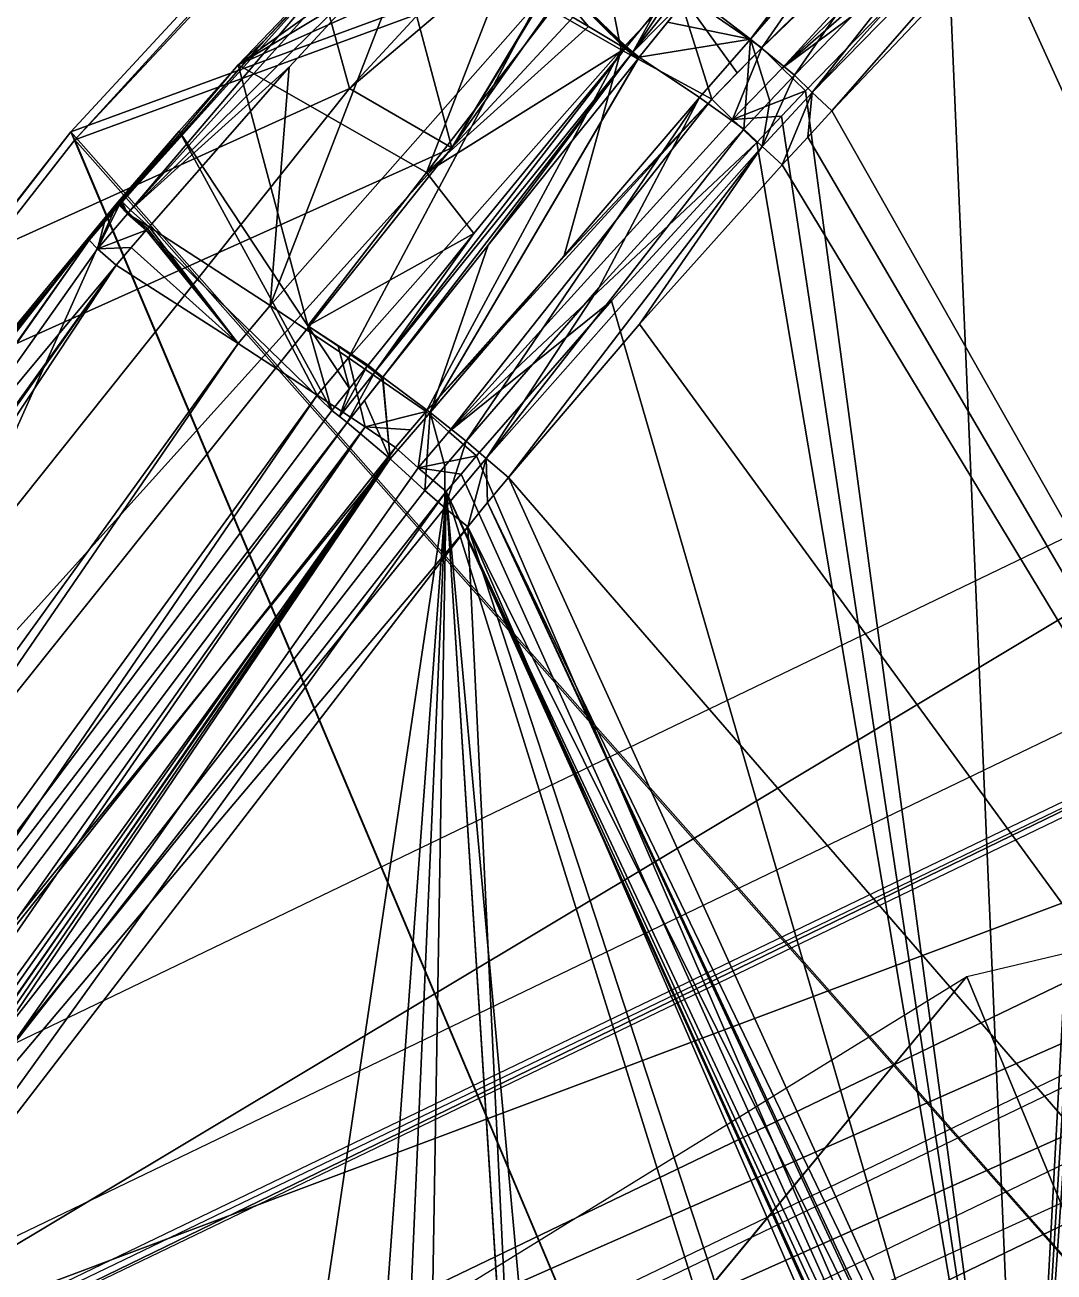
# Model space of a CAD drawing. Header units: millimetres. Extents: x -228 to 228, y -204 to 237.
# Drawn here: x -78.53 to -51.83, y 122.93 to 155.29 of the extents above; entities that cross this region are included whole.
import ezdxf

# ---------------------------------------------------------------- set-up
doc = ezdxf.new("R2010")
doc.units = ezdxf.units.MM
doc.header["$LTSCALE"] = 127.314815
for name, color, linetype in [('1225', 7, 'CONTINUOUS'), ('1226', 7, 'CONTINUOUS'), ('1227', 7, 'CONTINUOUS'), ('1228', 7, 'CONTINUOUS'), ('1229', 7, 'CONTINUOUS'), ('1393', 7, 'CONTINUOUS'), ('1394', 7, 'CONTINUOUS'), ('1395', 7, 'CONTINUOUS'), ('1396', 7, 'CONTINUOUS'), ('1432', 7, 'CONTINUOUS'), ('1433', 7, 'CONTINUOUS'), ('1434', 7, 'CONTINUOUS'), ('1435', 7, 'CONTINUOUS'), ('1436', 7, 'CONTINUOUS'), ('15', 7, 'CONTINUOUS'), ('17', 7, 'CONTINUOUS'), ('1781', 7, 'CONTINUOUS'), ('1783', 7, 'CONTINUOUS'), ('1784', 7, 'CONTINUOUS'), ('1785', 7, 'CONTINUOUS'), ('1786', 7, 'CONTINUOUS'), ('1788', 7, 'CONTINUOUS'), ('1791', 7, 'CONTINUOUS'), ('1792', 7, 'CONTINUOUS'), ('1794', 7, 'CONTINUOUS'), ('18', 7, 'CONTINUOUS'), ('2', 7, 'CONTINUOUS'), ('21', 7, 'CONTINUOUS'), ('2162', 7, 'CONTINUOUS'), ('25', 7, 'CONTINUOUS'), ('337', 7, 'CONTINUOUS'), ('342', 7, 'CONTINUOUS'), ('344', 7, 'CONTINUOUS'), ('350', 7, 'CONTINUOUS'), ('351', 7, 'CONTINUOUS'), ('352', 7, 'CONTINUOUS'), ('353', 7, 'CONTINUOUS'), ('354', 7, 'CONTINUOUS'), ('371', 7, 'CONTINUOUS'), ('372', 7, 'CONTINUOUS'), ('373', 7, 'CONTINUOUS'), ('374', 7, 'CONTINUOUS'), ('378', 7, 'CONTINUOUS'), ('381', 7, 'CONTINUOUS'), ('382', 7, 'CONTINUOUS'), ('45', 7, 'CONTINUOUS'), ('496', 7, 'CONTINUOUS'), ('497', 7, 'CONTINUOUS'), ('498', 7, 'CONTINUOUS'), ('499', 7, 'CONTINUOUS'), ('500', 7, 'CONTINUOUS'), ('501', 7, 'CONTINUOUS'), ('55', 7, 'CONTINUOUS'), ('6722', 7, 'CONTINUOUS'), ('6749', 7, 'CONTINUOUS'), ('6750', 7, 'CONTINUOUS'), ('6752', 7, 'CONTINUOUS')]:
    doc.layers.add(name, color=color, linetype=linetype)

msp = doc.modelspace()

# ---------------------------------------------------------------- linework, layer by layer
at = {"layer": '1225', "color": 5, "linetype": 'Continuous'}
for points in [[(-59.415, 154.698, 1024.339), (-55.633, 158.456, 1024.004), (-50.785, 162.996, 1023.548), (-59.415, 154.698, 1024.339)], [(-59.415, 154.698, 1024.339), (-50.785, 162.996, 1023.548), (-58.89, 154.171, 1023.919), (-59.415, 154.698, 1024.339)], [(-50.785, 162.996, 1023.548), (-50.351, 162.527, 1023.281), (-58.89, 154.171, 1023.919), (-50.785, 162.996, 1023.548)], [(-50.351, 162.527, 1023.281), (-49.872, 162.027, 1023.237), (-58.89, 154.171, 1023.919), (-50.351, 162.527, 1023.281)], [(-49.872, 162.027, 1023.237), (-54.582, 157.383, 1023.571), (-58.89, 154.171, 1023.919), (-49.872, 162.027, 1023.237)], [(-54.582, 157.383, 1023.571), (-58.278, 153.583, 1023.829), (-58.89, 154.171, 1023.919), (-54.582, 157.383, 1023.571)]]:
    msp.add_3dface(points, dxfattribs=at)
at = {"layer": '1226', "color": 5, "linetype": 'Continuous'}
for points in [[(-60.708, 153.367, 1024.45), (-60.052, 154.045, 1024.394), (-59.415, 154.698, 1024.339), (-60.708, 153.367, 1024.45)], [(-60.708, 153.367, 1024.45), (-59.415, 154.698, 1024.339), (-60.173, 152.837, 1024.012), (-60.708, 153.367, 1024.45)], [(-59.415, 154.698, 1024.339), (-58.89, 154.171, 1023.919), (-60.173, 152.837, 1024.012), (-59.415, 154.698, 1024.339)], [(-58.89, 154.171, 1023.919), (-58.278, 153.583, 1023.829), (-60.173, 152.837, 1024.012), (-58.89, 154.171, 1023.919)], [(-58.278, 153.583, 1023.829), (-58.902, 152.925, 1023.872), (-60.173, 152.837, 1024.012), (-58.278, 153.583, 1023.829)], [(-58.902, 152.925, 1023.872), (-59.545, 152.242, 1023.917), (-60.173, 152.837, 1024.012), (-58.902, 152.925, 1023.872)]]:
    msp.add_3dface(points, dxfattribs=at)
at = {"layer": '1227', "color": 5, "linetype": 'Continuous'}
for points in [[(-68.118, 145.261, 1025.075), (-64.548, 149.272, 1024.775), (-60.708, 153.367, 1024.45), (-68.118, 145.261, 1025.075)], [(-68.118, 145.261, 1025.075), (-60.708, 153.367, 1024.45), (-67.529, 144.73, 1024.545), (-68.118, 145.261, 1025.075)], [(-60.708, 153.367, 1024.45), (-60.173, 152.837, 1024.012), (-67.529, 144.73, 1024.545), (-60.708, 153.367, 1024.45)], [(-60.173, 152.837, 1024.012), (-59.545, 152.242, 1023.917), (-67.529, 144.73, 1024.545), (-60.173, 152.837, 1024.012)], [(-59.545, 152.242, 1023.917), (-63.312, 148.129, 1024.177), (-67.529, 144.73, 1024.545), (-59.545, 152.242, 1023.917)], [(-63.312, 148.129, 1024.177), (-66.812, 144.114, 1024.419), (-67.529, 144.73, 1024.545), (-63.312, 148.129, 1024.177)]]:
    msp.add_3dface(points, dxfattribs=at)
at = {"layer": '1228', "color": 5, "linetype": 'Continuous'}
for points in [[(-68.919, 144.328, 1025.142), (-68.529, 144.784, 1025.11), (-68.118, 145.261, 1025.075), (-68.919, 144.328, 1025.142)], [(-68.919, 144.328, 1025.142), (-68.118, 145.261, 1025.075), (-68.326, 143.798, 1024.603), (-68.919, 144.328, 1025.142)], [(-68.118, 145.261, 1025.075), (-67.529, 144.73, 1024.545), (-68.326, 143.798, 1024.603), (-68.118, 145.261, 1025.075)], [(-67.529, 144.73, 1024.545), (-66.812, 144.114, 1024.419), (-68.326, 143.798, 1024.603), (-67.529, 144.73, 1024.545)], [(-66.812, 144.114, 1024.419), (-67.216, 143.638, 1024.447), (-68.326, 143.798, 1024.603), (-66.812, 144.114, 1024.419)], [(-67.216, 143.638, 1024.447), (-67.599, 143.181, 1024.474), (-68.326, 143.798, 1024.603), (-67.216, 143.638, 1024.447)]]:
    msp.add_3dface(points, dxfattribs=at)
at = {"layer": '1229', "color": 5, "linetype": 'Continuous'}
for points in [[(-121.292, 70.028, 1027.748), (-90.7, 116.89, 1026.726), (-68.919, 144.328, 1025.142), (-121.292, 70.028, 1027.748)], [(-121.292, 70.028, 1027.748), (-68.919, 144.328, 1025.142), (-120.549, 69.599, 1026.788), (-121.292, 70.028, 1027.748)], [(-68.919, 144.328, 1025.142), (-68.326, 143.798, 1024.603), (-120.549, 69.599, 1026.788), (-68.919, 144.328, 1025.142)], [(-68.326, 143.798, 1024.603), (-67.599, 143.181, 1024.474), (-120.549, 69.599, 1026.788), (-68.326, 143.798, 1024.603)], [(-67.599, 143.181, 1024.474), (-89.111, 115.698, 1025.735), (-120.549, 69.599, 1026.788), (-67.599, 143.181, 1024.474)]]:
    msp.add_3dface(points, dxfattribs=at)
at = {"layer": '1393', "color": 5, "linetype": 'Continuous'}
for points in [[(-76.002, 150.703, 1027.699), (-72.338, 154.86, 1027.414), (-69.048, 158.434, 1027.106), (-76.002, 150.703, 1027.699)], [(-76.002, 150.703, 1027.699), (-69.048, 158.434, 1027.106), (-75.786, 150.481, 1027.077), (-76.002, 150.703, 1027.699)], [(-69.048, 158.434, 1027.106), (-68.845, 158.191, 1026.506), (-75.786, 150.481, 1027.077), (-69.048, 158.434, 1027.106)], [(-68.845, 158.191, 1026.506), (-68.399, 157.751, 1026.244), (-75.786, 150.481, 1027.077), (-68.845, 158.191, 1026.506)], [(-68.399, 157.751, 1026.244), (-71.671, 154.192, 1026.531), (-75.786, 150.481, 1027.077), (-68.399, 157.751, 1026.244)], [(-71.671, 154.192, 1026.531), (-75.309, 150.055, 1026.806), (-75.786, 150.481, 1027.077), (-71.671, 154.192, 1026.531)]]:
    msp.add_3dface(points, dxfattribs=at)
at = {"layer": '1394', "color": 5, "linetype": 'Continuous'}
for points in [[(-76.08, 150.612, 1027.704), (-76.041, 150.658, 1027.702), (-75.864, 150.39, 1027.083), (-76.08, 150.612, 1027.704)], [(-76.041, 150.658, 1027.702), (-76.002, 150.703, 1027.699), (-75.864, 150.39, 1027.083), (-76.041, 150.658, 1027.702)], [(-76.002, 150.703, 1027.699), (-75.786, 150.481, 1027.077), (-75.864, 150.39, 1027.083), (-76.002, 150.703, 1027.699)], [(-75.786, 150.481, 1027.077), (-75.309, 150.055, 1026.806), (-75.864, 150.39, 1027.083), (-75.786, 150.481, 1027.077)], [(-75.387, 149.964, 1026.812), (-75.864, 150.39, 1027.083), (-75.347, 150.011, 1026.809), (-75.387, 149.964, 1026.812)], [(-75.309, 150.055, 1026.806), (-75.347, 150.011, 1026.809), (-75.864, 150.39, 1027.083), (-75.309, 150.055, 1026.806)]]:
    msp.add_3dface(points, dxfattribs=at)
at = {"layer": '1395', "color": 5, "linetype": 'Continuous'}
for points in [[(-76.462, 150.168, 1027.73), (-76.08, 150.612, 1027.704), (-76.642, 149.483, 1027.135), (-76.462, 150.168, 1027.73)], [(-76.08, 150.612, 1027.704), (-75.864, 150.39, 1027.083), (-76.642, 149.483, 1027.135), (-76.08, 150.612, 1027.704)], [(-76.859, 149.705, 1027.757), (-76.462, 150.168, 1027.73), (-76.642, 149.483, 1027.135), (-76.859, 149.705, 1027.757)], [(-75.864, 150.39, 1027.083), (-75.387, 149.964, 1026.812), (-76.642, 149.483, 1027.135), (-75.864, 150.39, 1027.083)], [(-75.387, 149.964, 1026.812), (-75.768, 149.519, 1026.838), (-76.642, 149.483, 1027.135), (-75.387, 149.964, 1026.812)], [(-75.768, 149.519, 1026.838), (-76.164, 149.057, 1026.864), (-76.642, 149.483, 1027.135), (-75.768, 149.519, 1026.838)]]:
    msp.add_3dface(points, dxfattribs=at)
at = {"layer": '1396', "color": 5, "linetype": 'Continuous'}
for points in [[(-76.859, 149.705, 1027.757), (-129.787, 74.933, 1029.772), (-85.07, 139.866, 1028.28), (-76.859, 149.705, 1027.757)], [(-129.787, 74.933, 1029.772), (-76.859, 149.705, 1027.757), (-129.505, 74.77, 1029.13), (-129.787, 74.933, 1029.772)], [(-76.859, 149.705, 1027.757), (-76.642, 149.483, 1027.135), (-129.505, 74.77, 1029.13), (-76.859, 149.705, 1027.757)], [(-76.642, 149.483, 1027.135), (-76.164, 149.057, 1026.864), (-129.505, 74.77, 1029.13), (-76.642, 149.483, 1027.135)], [(-76.164, 149.057, 1026.864), (-84.344, 139.233, 1027.385), (-129.505, 74.77, 1029.13), (-76.164, 149.057, 1026.864)]]:
    msp.add_3dface(points, dxfattribs=at)
at = {"layer": '1432', "color": 5, "linetype": 'Continuous'}
for points in [[(-49.862, 162.745, 1026.495), (-54.297, 158.381, 1026.894), (-58.108, 153.535, 1026.977), (-49.862, 162.745, 1026.495)], [(-49.476, 162.352, 1026.315), (-49.862, 162.745, 1026.495), (-58.108, 153.535, 1026.977), (-49.476, 162.352, 1026.315)], [(-57.597, 153.058, 1026.928), (-49.476, 162.352, 1026.315), (-58.108, 153.535, 1026.977), (-57.597, 153.058, 1026.928)], [(-57.597, 153.058, 1026.928), (-53.397, 157.496, 1026.621), (-49.476, 162.352, 1026.315), (-57.597, 153.058, 1026.928)], [(-54.297, 158.381, 1026.894), (-58.57, 153.983, 1027.252), (-58.108, 153.535, 1026.977), (-54.297, 158.381, 1026.894)]]:
    msp.add_3dface(points, dxfattribs=at)
at = {"layer": '1433', "color": 5, "linetype": 'Continuous'}
for points in [[(-58.57, 153.983, 1027.252), (-59.206, 153.309, 1027.304), (-59.409, 152.139, 1027.073), (-58.57, 153.983, 1027.252)], [(-58.108, 153.535, 1026.977), (-58.57, 153.983, 1027.252), (-59.409, 152.139, 1027.073), (-58.108, 153.535, 1026.977)], [(-58.887, 151.658, 1027.021), (-58.108, 153.535, 1026.977), (-59.409, 152.139, 1027.073), (-58.887, 151.658, 1027.021)], [(-58.887, 151.658, 1027.021), (-58.223, 152.381, 1026.973), (-58.108, 153.535, 1026.977), (-58.887, 151.658, 1027.021)], [(-58.223, 152.381, 1026.973), (-57.597, 153.058, 1026.928), (-58.108, 153.535, 1026.977), (-58.223, 152.381, 1026.973)], [(-59.206, 153.309, 1027.304), (-59.881, 152.589, 1027.358), (-59.409, 152.139, 1027.073), (-59.206, 153.309, 1027.304)]]:
    msp.add_3dface(points, dxfattribs=at)
at = {"layer": '1434', "color": 5, "linetype": 'Continuous'}
for points in [[(-59.881, 152.589, 1027.358), (-63.639, 148.466, 1027.658), (-66.568, 144.039, 1027.595), (-59.881, 152.589, 1027.358)], [(-59.409, 152.139, 1027.073), (-59.881, 152.589, 1027.358), (-66.568, 144.039, 1027.595), (-59.409, 152.139, 1027.073)], [(-65.985, 143.549, 1027.528), (-59.409, 152.139, 1027.073), (-66.568, 144.039, 1027.595), (-65.985, 143.549, 1027.528)], [(-65.985, 143.549, 1027.528), (-62.588, 147.523, 1027.286), (-59.409, 152.139, 1027.073), (-65.985, 143.549, 1027.528)], [(-62.588, 147.523, 1027.286), (-58.887, 151.658, 1027.021), (-59.409, 152.139, 1027.073), (-62.588, 147.523, 1027.286)], [(-63.639, 148.466, 1027.658), (-67.086, 144.491, 1027.929), (-66.568, 144.039, 1027.595), (-63.639, 148.466, 1027.658)]]:
    msp.add_3dface(points, dxfattribs=at)
at = {"layer": '1435', "color": 5, "linetype": 'Continuous'}
for points in [[(-67.086, 144.491, 1027.929), (-67.635, 143.838, 1027.972), (-67.632, 142.762, 1027.672), (-67.086, 144.491, 1027.929)], [(-66.568, 144.039, 1027.595), (-67.086, 144.491, 1027.929), (-67.632, 142.762, 1027.672), (-66.568, 144.039, 1027.595)], [(-67.041, 142.272, 1027.604), (-66.568, 144.039, 1027.595), (-67.632, 142.762, 1027.672), (-67.041, 142.272, 1027.604)], [(-67.041, 142.272, 1027.604), (-66.526, 142.898, 1027.567), (-66.568, 144.039, 1027.595), (-67.041, 142.272, 1027.604)], [(-66.526, 142.898, 1027.567), (-65.985, 143.549, 1027.528), (-66.568, 144.039, 1027.595), (-66.526, 142.898, 1027.567)], [(-67.635, 143.838, 1027.972), (-68.154, 143.212, 1028.011), (-67.632, 142.762, 1027.672), (-67.635, 143.838, 1027.972)]]:
    msp.add_3dface(points, dxfattribs=at)
at = {"layer": '1436', "color": 5, "linetype": 'Continuous'}
for points in [[(-68.154, 143.212, 1028.011), (-89.825, 115.302, 1029.44), (-67.632, 142.762, 1027.672), (-68.154, 143.212, 1028.011)], [(-89.825, 115.302, 1029.44), (-67.041, 142.272, 1027.604), (-67.632, 142.762, 1027.672), (-89.825, 115.302, 1029.44)], [(-89.825, 115.302, 1029.44), (-88.516, 114.345, 1028.89), (-67.041, 142.272, 1027.604), (-89.825, 115.302, 1029.44)]]:
    msp.add_3dface(points, dxfattribs=at)
at = {"layer": '15', "color": 5, "linetype": 'Continuous'}
for points in [[(-39.756, 166.314, 1031.221), (-77.333, 152.514, 1031.221), (-24.976, 93.212, 1037.893), (-39.756, 166.314, 1031.221)], [(-48.25, 83.571, 1037.893), (-77.333, 152.514, 1031.221), (-106.388, 115.3, 1032.773), (-48.25, 83.571, 1037.893)], [(-77.333, 152.514, 1031.221), (-48.25, 83.571, 1037.893), (-24.976, 93.212, 1037.893), (-77.333, 152.514, 1031.221)]]:
    msp.add_3dface(points, dxfattribs=at)
at = {"layer": '17', "color": 5, "linetype": 'Continuous'}
msp.add_3dface([(-77.23, 152.311, 1029.234), (-57.391, 173.502, 1026.799), (-39.703, 166.093, 1029.234), (-77.23, 152.311, 1029.234)], dxfattribs=at)
at = {"layer": '1781', "color": 2, "linetype": 'Continuous'}
for points in [[(-10.149, 140.998, 5), (-48.462, 116.997, 5), (-54.097, 130.602, 5), (-10.149, 140.998, 5)], [(-82.879, 95.782, 5), (-92.524, 106.877, 5), (-54.097, 130.602, 5), (-82.879, 95.782, 5)], [(-82.871, 95.772, 5), (-82.879, 95.782, 5), (-54.097, 130.602, 5), (-82.871, 95.772, 5)], [(-82.863, 95.763, 5), (-82.871, 95.772, 5), (-54.097, 130.602, 5), (-82.863, 95.763, 5)], [(-48.462, 116.997, 5), (-82.863, 95.763, 5), (-54.097, 130.602, 5), (-48.462, 116.997, 5)]]:
    msp.add_3dface(points, dxfattribs=at)
at = {"layer": '1783', "color": 2, "linetype": 'Continuous'}
for points in [[(-80.599, 101.068, 22), (-58.636, 101.56, 22), (-28.766, 126.03, 22), (-80.599, 101.068, 22)], [(-58.636, 101.56, 22), (0, 117.271, 22), (-28.766, 126.03, 22), (-58.636, 101.56, 22)]]:
    msp.add_3dface(points, dxfattribs=at)
at = {"layer": '1784', "color": 2, "linetype": 'Continuous'}
for points in [[(-30.643, 134.253, 10), (-85.859, 107.662, 10), (-29.445, 129.006, 10), (-30.643, 134.253, 10)], [(-29.445, 129.006, 10), (-85.859, 107.662, 10), (-82.503, 103.454, 10), (-29.445, 129.006, 10)]]:
    msp.add_3dface(points, dxfattribs=at)
at = {"layer": '1785', "color": 2, "linetype": 'Continuous'}
for points in [[(-93.224, 116.896, 26), (-31.932, 139.902, 26), (-33.271, 145.768, 26), (-93.224, 116.896, 26)], [(-89.471, 112.193, 26), (-31.932, 139.902, 26), (-93.224, 116.896, 26), (-89.471, 112.193, 26)]]:
    msp.add_3dface(points, dxfattribs=at)
at = {"layer": '1786', "color": 2, "linetype": 'Continuous'}
for points in [[(-96.115, 120.524, 25.156), (-34.303, 150.291, 25.156), (-92.186, 115.597, 18.855), (-96.115, 120.524, 25.156)], [(-92.186, 115.597, 18.855), (-34.303, 150.291, 25.156), (-32.901, 144.148, 18.855), (-92.186, 115.597, 18.855)]]:
    msp.add_3dface(points, dxfattribs=at)
at = {"layer": '1788', "color": 2, "linetype": 'Continuous'}
for points in [[(-92.095, 115.483, 18.527), (-32.868, 144.006, 18.527), (-91.951, 115.303, 14.121), (-92.095, 115.483, 18.527)], [(-91.951, 115.303, 14.121), (-32.868, 144.006, 18.527), (-32.817, 143.78, 14.121), (-91.951, 115.303, 14.121)]]:
    msp.add_3dface(points, dxfattribs=at)
at = {"layer": '1791', "color": 2, "linetype": 'Continuous'}
for points in [[(-31.932, 139.902, 26), (-89.471, 112.193, 26), (-31.443, 137.761, 23.804), (-31.932, 139.902, 26)], [(-89.471, 112.193, 26), (-88.102, 110.476, 23.804), (-31.443, 137.761, 23.804), (-89.471, 112.193, 26)]]:
    msp.add_3dface(points, dxfattribs=at)
at = {"layer": '1792', "color": 2, "linetype": 'Continuous'}
for points in [[(-31.375, 137.465, 18), (-87.912, 110.238, 18), (-30.965, 135.665, 11.112), (-31.375, 137.465, 18)], [(-30.965, 135.665, 11.112), (-87.912, 110.238, 18), (-86.761, 108.795, 11.112), (-30.965, 135.665, 11.112)]]:
    msp.add_3dface(points, dxfattribs=at)
at = {"layer": '1794', "color": 2, "linetype": 'Continuous'}
for points in [[(-29.111, 127.545, 11.421), (-81.568, 102.283, 11.421), (-29, 127.059, 20.945), (-29.111, 127.545, 11.421)], [(-29, 127.059, 20.945), (-81.568, 102.283, 11.421), (-81.257, 101.893, 20.945), (-29, 127.059, 20.945)]]:
    msp.add_3dface(points, dxfattribs=at)
at = {"layer": '18', "color": 5, "linetype": 'Continuous'}
for points in [[(-24.976, 93.212, 1035.889), (-77.23, 152.311, 1029.234), (-39.703, 166.093, 1029.234), (-24.976, 93.212, 1035.889)], [(-77.23, 152.311, 1029.234), (-48.25, 83.571, 1035.889), (-106.215, 115.19, 1030.783), (-77.23, 152.311, 1029.234)], [(-24.976, 93.212, 1035.889), (-48.25, 83.571, 1035.889), (-77.23, 152.311, 1029.234), (-24.976, 93.212, 1035.889)]]:
    msp.add_3dface(points, dxfattribs=at)
at = {"layer": '2', "color": 5, "linetype": 'Continuous'}
msp.add_3dface([(-77.333, 152.514, 1031.221), (-39.756, 166.314, 1031.221), (-52.412, 179.48, 1027.062), (-77.333, 152.514, 1031.221)], dxfattribs=at)
at = {"layer": '21', "color": 5, "linetype": 'Continuous'}
for points in [[(-77.333, 152.514, 1031.221), (-52.412, 179.48, 1027.062), (-77.23, 152.311, 1029.234), (-77.333, 152.514, 1031.221)], [(-52.412, 179.48, 1027.062), (-57.391, 173.502, 1026.799), (-77.23, 152.311, 1029.234), (-52.412, 179.48, 1027.062)]]:
    msp.add_3dface(points, dxfattribs=at)
at = {"layer": '2162', "color": 5, "linetype": 'Continuous'}
msp.add_3dface([(-85.859, 107.662, 10), (-30.643, 134.253, 10), (-86.761, 108.795, 11.112), (-85.859, 107.662, 10)], dxfattribs=at)
at = {"layer": '25', "color": 5, "linetype": 'Continuous'}
for points in [[(-106.388, 115.3, 1032.773), (-77.333, 152.514, 1031.221), (-106.215, 115.19, 1030.783), (-106.388, 115.3, 1032.773)], [(-77.333, 152.514, 1031.221), (-77.23, 152.311, 1029.234), (-106.215, 115.19, 1030.783), (-77.333, 152.514, 1031.221)]]:
    msp.add_3dface(points, dxfattribs=at)
at = {"layer": '337', "color": 5, "linetype": 'Continuous'}
for points in [[(-72.998, 154.258, 1028.241), (-52.776, 168.692, 1027.39), (-57.081, 170.86, 1026.603), (-72.998, 154.258, 1028.241)], [(-52.776, 168.692, 1027.39), (-72.998, 154.258, 1028.241), (-55.231, 164.907, 1027.842), (-52.776, 168.692, 1027.39)], [(-72.998, 154.258, 1028.241), (-65.778, 157.472, 1028.241), (-55.231, 164.907, 1027.842), (-72.998, 154.258, 1028.241)]]:
    msp.add_3dface(points, dxfattribs=at)
at = {"layer": '342', "color": 5, "linetype": 'Continuous'}
for points in [[(-72.998, 154.258, 1028.241), (-57.081, 170.86, 1026.603), (-72.338, 154.86, 1027.414), (-72.998, 154.258, 1028.241)], [(-72.338, 154.86, 1027.414), (-57.081, 170.86, 1026.603), (-69.048, 158.434, 1027.106), (-72.338, 154.86, 1027.414)], [(-76.002, 150.703, 1027.699), (-72.998, 154.258, 1028.241), (-72.338, 154.86, 1027.414), (-76.002, 150.703, 1027.699)], [(-74.525, 152.529, 1028.343), (-72.998, 154.258, 1028.241), (-76.002, 150.703, 1027.699), (-74.525, 152.529, 1028.343)], [(-76.119, 150.689, 1028.45), (-74.525, 152.529, 1028.343), (-76.1, 150.65, 1028.077), (-76.119, 150.689, 1028.45)], [(-76.1, 150.65, 1028.077), (-74.525, 152.529, 1028.343), (-76.08, 150.612, 1027.704), (-76.1, 150.65, 1028.077)], [(-76.08, 150.612, 1027.704), (-74.525, 152.529, 1028.343), (-76.041, 150.658, 1027.702), (-76.08, 150.612, 1027.704)], [(-76.041, 150.658, 1027.702), (-74.525, 152.529, 1028.343), (-76.002, 150.703, 1027.699), (-76.041, 150.658, 1027.702)]]:
    msp.add_3dface(points, dxfattribs=at)
at = {"layer": '344', "color": 5, "linetype": 'Continuous'}
for points in [[(-104.875, 113.917, 1029.97), (-76.119, 150.689, 1028.45), (-98.452, 122.645, 1028.99), (-104.875, 113.917, 1029.97)], [(-98.452, 122.645, 1028.99), (-76.119, 150.689, 1028.45), (-85.07, 139.866, 1028.28), (-98.452, 122.645, 1028.99)], [(-76.119, 150.689, 1028.45), (-76.859, 149.705, 1027.757), (-85.07, 139.866, 1028.28), (-76.119, 150.689, 1028.45)], [(-76.859, 149.705, 1027.757), (-76.119, 150.689, 1028.45), (-76.462, 150.168, 1027.73), (-76.859, 149.705, 1027.757)], [(-76.119, 150.689, 1028.45), (-76.1, 150.65, 1028.077), (-76.462, 150.168, 1027.73), (-76.119, 150.689, 1028.45)], [(-76.1, 150.65, 1028.077), (-76.08, 150.612, 1027.704), (-76.462, 150.168, 1027.73), (-76.1, 150.65, 1028.077)]]:
    msp.add_3dface(points, dxfattribs=at)
at = {"layer": '350', "color": 5, "linetype": 'Continuous'}
for points in [[(-126.476, 73.021, 1028.903), (-128.922, 74.433, 1028.874), (-76.164, 149.057, 1026.864), (-126.476, 73.021, 1028.903)], [(-76.164, 149.057, 1026.864), (-128.922, 74.433, 1028.874), (-84.344, 139.233, 1027.385), (-76.164, 149.057, 1026.864)], [(-72.995, 147.023, 1026.662), (-126.476, 73.021, 1028.903), (-76.164, 149.057, 1026.864), (-72.995, 147.023, 1026.662)], [(-124.565, 71.918, 1028.934), (-126.476, 73.021, 1028.903), (-72.995, 147.023, 1026.662), (-124.565, 71.918, 1028.934)], [(-70.948, 145.687, 1026.38), (-124.565, 71.918, 1028.934), (-72.995, 147.023, 1026.662), (-70.948, 145.687, 1026.38)], [(-122.24, 70.575, 1028.707), (-124.565, 71.918, 1028.934), (-70.948, 145.687, 1026.38), (-122.24, 70.575, 1028.707)], [(-69.706, 144.86, 1025.877), (-122.24, 70.575, 1028.707), (-70.948, 145.687, 1026.38), (-69.706, 144.86, 1025.877)], [(-121.292, 70.028, 1027.748), (-122.24, 70.575, 1028.707), (-69.706, 144.86, 1025.877), (-121.292, 70.028, 1027.748)], [(-90.7, 116.89, 1026.726), (-121.292, 70.028, 1027.748), (-69.706, 144.86, 1025.877), (-90.7, 116.89, 1026.726)], [(-68.919, 144.328, 1025.142), (-90.7, 116.89, 1026.726), (-69.706, 144.86, 1025.877), (-68.919, 144.328, 1025.142)]]:
    msp.add_3dface(points, dxfattribs=at)
at = {"layer": '351', "color": 5, "linetype": 'Continuous'}
for points in [[(-75.387, 149.964, 1026.812), (-72.995, 147.023, 1026.662), (-75.768, 149.519, 1026.838), (-75.387, 149.964, 1026.812)], [(-75.347, 150.011, 1026.809), (-72.995, 147.023, 1026.662), (-75.387, 149.964, 1026.812), (-75.347, 150.011, 1026.809)], [(-75.309, 150.055, 1026.806), (-72.995, 147.023, 1026.662), (-75.347, 150.011, 1026.809), (-75.309, 150.055, 1026.806)], [(-72.169, 148.008, 1026.598), (-72.995, 147.023, 1026.662), (-75.309, 150.055, 1026.806), (-72.169, 148.008, 1026.598)], [(-72.995, 147.023, 1026.662), (-76.164, 149.057, 1026.864), (-75.768, 149.519, 1026.838), (-72.995, 147.023, 1026.662)], [(-70.948, 145.687, 1026.38), (-72.995, 147.023, 1026.662), (-72.169, 148.008, 1026.598), (-70.948, 145.687, 1026.38)], [(-70.137, 146.654, 1026.312), (-70.948, 145.687, 1026.38), (-72.169, 148.008, 1026.598), (-70.137, 146.654, 1026.312)], [(-69.706, 144.86, 1025.877), (-70.948, 145.687, 1026.38), (-70.137, 146.654, 1026.312), (-69.706, 144.86, 1025.877)], [(-68.118, 145.261, 1025.075), (-69.706, 144.86, 1025.877), (-70.137, 146.654, 1026.312), (-68.118, 145.261, 1025.075)], [(-68.529, 144.784, 1025.11), (-69.706, 144.86, 1025.877), (-68.118, 145.261, 1025.075), (-68.529, 144.784, 1025.11)], [(-68.919, 144.328, 1025.142), (-69.706, 144.86, 1025.877), (-68.529, 144.784, 1025.11), (-68.919, 144.328, 1025.142)]]:
    msp.add_3dface(points, dxfattribs=at)
at = {"layer": '352', "color": 5, "linetype": 'Continuous'}
for points in [[(-65.22, 155.883, 1025.994), (-72.169, 148.008, 1026.598), (-68.399, 157.751, 1026.244), (-65.22, 155.883, 1025.994)], [(-68.399, 157.751, 1026.244), (-72.169, 148.008, 1026.598), (-71.671, 154.192, 1026.531), (-68.399, 157.751, 1026.244)], [(-70.137, 146.654, 1026.312), (-72.169, 148.008, 1026.598), (-65.22, 155.883, 1025.994), (-70.137, 146.654, 1026.312)], [(-63.061, 154.645, 1025.675), (-70.137, 146.654, 1026.312), (-65.22, 155.883, 1025.994), (-63.061, 154.645, 1025.675)], [(-68.118, 145.261, 1025.075), (-70.137, 146.654, 1026.312), (-63.061, 154.645, 1025.675), (-68.118, 145.261, 1025.075)], [(-64.548, 149.272, 1024.775), (-68.118, 145.261, 1025.075), (-63.061, 154.645, 1025.675), (-64.548, 149.272, 1024.775)], [(-60.708, 153.367, 1024.45), (-64.548, 149.272, 1024.775), (-63.061, 154.645, 1025.675), (-60.708, 153.367, 1024.45)], [(-72.169, 148.008, 1026.598), (-75.309, 150.055, 1026.806), (-71.671, 154.192, 1026.531), (-72.169, 148.008, 1026.598)]]:
    msp.add_3dface(points, dxfattribs=at)
at = {"layer": '353', "color": 5, "linetype": 'Continuous'}
for points in [[(-63.061, 154.645, 1025.675), (-65.22, 155.883, 1025.994), (-63.64, 157.577, 1025.839), (-63.061, 154.645, 1025.675)], [(-61.602, 156.204, 1025.533), (-63.061, 154.645, 1025.675), (-63.64, 157.577, 1025.839), (-61.602, 156.204, 1025.533)], [(-60.708, 153.367, 1024.45), (-63.061, 154.645, 1025.675), (-61.602, 156.204, 1025.533), (-60.708, 153.367, 1024.45)], [(-60.052, 154.045, 1024.394), (-60.708, 153.367, 1024.45), (-61.602, 156.204, 1025.533), (-60.052, 154.045, 1024.394)], [(-59.415, 154.698, 1024.339), (-60.052, 154.045, 1024.394), (-61.602, 156.204, 1025.533), (-59.415, 154.698, 1024.339)]]:
    msp.add_3dface(points, dxfattribs=at)
at = {"layer": '354', "color": 5, "linetype": 'Continuous'}
for points in [[(-59.415, 154.698, 1024.339), (-61.602, 156.204, 1025.533), (-51.662, 165.929, 1024.333), (-59.415, 154.698, 1024.339)], [(-55.633, 158.456, 1024.004), (-59.415, 154.698, 1024.339), (-51.662, 165.929, 1024.333), (-55.633, 158.456, 1024.004)]]:
    msp.add_3dface(points, dxfattribs=at)
at = {"layer": '371', "color": 5, "linetype": 'Continuous'}
for points in [[(-70.169, 144.972, 1029.225), (-89.905, 118.336, 1030.461), (-69.058, 144.034, 1028.73), (-70.169, 144.972, 1029.225)], [(-120.796, 69.742, 1031.257), (-120.194, 69.394, 1030.83), (-69.058, 144.034, 1028.73), (-120.796, 69.742, 1031.257)], [(-89.905, 118.336, 1030.461), (-120.796, 69.742, 1031.257), (-69.058, 144.034, 1028.73), (-89.905, 118.336, 1030.461)], [(-120.194, 69.394, 1030.83), (-119.683, 69.099, 1030.304), (-69.058, 144.034, 1028.73), (-120.194, 69.394, 1030.83)], [(-69.058, 144.034, 1028.73), (-119.683, 69.099, 1030.304), (-89.825, 115.302, 1029.44), (-69.058, 144.034, 1028.73)], [(-68.154, 143.212, 1028.011), (-69.058, 144.034, 1028.73), (-89.825, 115.302, 1029.44), (-68.154, 143.212, 1028.011)]]:
    msp.add_3dface(points, dxfattribs=at)
at = {"layer": '372', "color": 5, "linetype": 'Continuous'}
for points in [[(-69.72, 145.543, 1029.192), (-69.058, 144.034, 1028.73), (-69.25, 146.138, 1029.156), (-69.72, 145.543, 1029.192)], [(-69.259, 146.126, 1029.157), (-69.72, 145.543, 1029.192), (-69.25, 146.138, 1029.156), (-69.259, 146.126, 1029.157)], [(-69.25, 146.138, 1029.156), (-69.058, 144.034, 1028.73), (-69.241, 146.149, 1029.156), (-69.25, 146.138, 1029.156)], [(-69.241, 146.149, 1029.156), (-69.058, 144.034, 1028.73), (-68.018, 145.23, 1028.631), (-69.241, 146.149, 1029.156)], [(-70.169, 144.972, 1029.225), (-69.058, 144.034, 1028.73), (-69.72, 145.543, 1029.192), (-70.169, 144.972, 1029.225)], [(-69.058, 144.034, 1028.73), (-68.154, 143.212, 1028.011), (-68.018, 145.23, 1028.631), (-69.058, 144.034, 1028.73)], [(-68.018, 145.23, 1028.631), (-68.154, 143.212, 1028.011), (-67.635, 143.838, 1027.972), (-68.018, 145.23, 1028.631)], [(-67.086, 144.491, 1027.929), (-68.018, 145.23, 1028.631), (-67.635, 143.838, 1027.972), (-67.086, 144.491, 1027.929)]]:
    msp.add_3dface(points, dxfattribs=at)
at = {"layer": '373', "color": 5, "linetype": 'Continuous'}
for points in [[(-61.259, 156.111, 1028.521), (-61.86, 155.362, 1028.572), (-59.707, 154.92, 1027.994), (-61.259, 156.111, 1028.521)], [(-61.86, 155.362, 1028.572), (-62.596, 154.449, 1028.633), (-59.707, 154.92, 1027.994), (-61.86, 155.362, 1028.572)], [(-62.596, 154.449, 1028.633), (-61.03, 153.406, 1028.093), (-59.707, 154.92, 1027.994), (-62.596, 154.449, 1028.633)], [(-61.03, 153.406, 1028.093), (-59.881, 152.589, 1027.358), (-59.707, 154.92, 1027.994), (-61.03, 153.406, 1028.093)], [(-59.707, 154.92, 1027.994), (-59.881, 152.589, 1027.358), (-59.206, 153.309, 1027.304), (-59.707, 154.92, 1027.994)], [(-58.57, 153.983, 1027.252), (-59.707, 154.92, 1027.994), (-59.206, 153.309, 1027.304), (-58.57, 153.983, 1027.252)]]:
    msp.add_3dface(points, dxfattribs=at)
at = {"layer": '374', "color": 5, "linetype": 'Continuous'}
for points in [[(-61.259, 156.111, 1028.521), (-59.707, 154.92, 1027.994), (-51.271, 166.104, 1027.313), (-61.259, 156.111, 1028.521)], [(-51.271, 166.104, 1027.313), (-59.707, 154.92, 1027.994), (-50.836, 165.143, 1027.195), (-51.271, 166.104, 1027.313)], [(-59.707, 154.92, 1027.994), (-58.57, 153.983, 1027.252), (-50.836, 165.143, 1027.195), (-59.707, 154.92, 1027.994)], [(-50.836, 165.143, 1027.195), (-58.57, 153.983, 1027.252), (-54.297, 158.381, 1026.894), (-50.836, 165.143, 1027.195)]]:
    msp.add_3dface(points, dxfattribs=at)
at = {"layer": '378', "color": 5, "linetype": 'Continuous'}
for points in [[(-49.064, 161.944, 1026.292), (-53.397, 157.496, 1026.621), (-26.141, 97.559, 1032.484), (-49.064, 161.944, 1026.292)], [(-53.397, 157.496, 1026.621), (-57.597, 153.058, 1026.928), (-26.141, 97.559, 1032.484), (-53.397, 157.496, 1026.621)], [(-57.597, 153.058, 1026.928), (-58.223, 152.381, 1026.973), (-26.141, 97.559, 1032.484), (-57.597, 153.058, 1026.928)], [(-58.223, 152.381, 1026.973), (-58.887, 151.658, 1027.021), (-26.141, 97.559, 1032.484), (-58.223, 152.381, 1026.973)], [(-58.887, 151.658, 1027.021), (-62.588, 147.523, 1027.286), (-26.141, 97.559, 1032.484), (-58.887, 151.658, 1027.021)], [(-62.588, 147.523, 1027.286), (-65.985, 143.549, 1027.528), (-26.141, 97.559, 1032.484), (-62.588, 147.523, 1027.286)], [(-66.526, 142.898, 1027.567), (-51.585, 111.885, 1030.814), (-65.985, 143.549, 1027.528), (-66.526, 142.898, 1027.567)], [(-65.985, 143.549, 1027.528), (-51.585, 111.885, 1030.814), (-26.141, 97.559, 1032.484), (-65.985, 143.549, 1027.528)], [(-67.041, 142.272, 1027.604), (-54.043, 116.05, 1030.409), (-66.526, 142.898, 1027.567), (-67.041, 142.272, 1027.604)], [(-53.592, 115.268, 1030.486), (-51.585, 111.885, 1030.814), (-66.526, 142.898, 1027.567), (-53.592, 115.268, 1030.486)], [(-54.043, 116.05, 1030.409), (-53.592, 115.268, 1030.486), (-66.526, 142.898, 1027.567), (-54.043, 116.05, 1030.409)], [(-88.516, 114.345, 1028.89), (-65.929, 119.233, 1029.678), (-67.041, 142.272, 1027.604), (-88.516, 114.345, 1028.89)], [(-56.58, 118.116, 1030.152), (-54.043, 116.05, 1030.409), (-67.041, 142.272, 1027.604), (-56.58, 118.116, 1030.152)], [(-59.55, 119.371, 1029.936), (-56.58, 118.116, 1030.152), (-67.041, 142.272, 1027.604), (-59.55, 119.371, 1029.936)], [(-65.929, 119.233, 1029.678), (-59.55, 119.371, 1029.936), (-67.041, 142.272, 1027.604), (-65.929, 119.233, 1029.678)]]:
    msp.add_3dface(points, dxfattribs=at)
at = {"layer": '381', "color": 5, "linetype": 'Continuous'}
for points in [[(-63.913, 155.252, 1028.555), (-64.789, 155.768, 1028.464), (-68.108, 151.461, 1028.76), (-63.913, 155.252, 1028.555)], [(-62.962, 154.678, 1028.656), (-63.913, 155.252, 1028.555), (-68.108, 151.461, 1028.76), (-62.962, 154.678, 1028.656)], [(-62.962, 154.678, 1028.656), (-68.108, 151.461, 1028.76), (-66.883, 149.876, 1028.976), (-62.962, 154.678, 1028.656)], [(-68.108, 151.461, 1028.76), (-71.19, 147.484, 1029.015), (-66.883, 149.876, 1028.976), (-68.108, 151.461, 1028.76)], [(-71.19, 147.484, 1029.015), (-69.629, 146.46, 1029.19), (-66.883, 149.876, 1028.976), (-71.19, 147.484, 1029.015)], [(-71.19, 147.484, 1029.015), (-70.399, 146.955, 1029.105), (-69.638, 146.449, 1029.191), (-71.19, 147.484, 1029.015)], [(-69.629, 146.46, 1029.19), (-71.19, 147.484, 1029.015), (-69.638, 146.449, 1029.191), (-69.629, 146.46, 1029.19)], [(-70.399, 146.955, 1029.105), (-69.647, 146.438, 1029.192), (-69.638, 146.449, 1029.191), (-70.399, 146.955, 1029.105)]]:
    msp.add_3dface(points, dxfattribs=at)
at = {"layer": '382', "color": 5, "linetype": 'Continuous'}
for points in [[(-68.018, 145.23, 1028.631), (-61.03, 153.406, 1028.093), (-62.596, 154.449, 1028.633), (-68.018, 145.23, 1028.631)], [(-62.596, 154.449, 1028.633), (-62.631, 154.405, 1028.636), (-68.018, 145.23, 1028.631), (-62.596, 154.449, 1028.633)], [(-66.515, 149.575, 1028.947), (-68.018, 145.23, 1028.631), (-62.631, 154.405, 1028.636), (-66.515, 149.575, 1028.947)], [(-62.631, 154.405, 1028.636), (-62.596, 154.449, 1028.633), (-62.614, 154.427, 1028.635), (-62.631, 154.405, 1028.636)], [(-68.018, 145.23, 1028.631), (-67.086, 144.491, 1027.929), (-61.03, 153.406, 1028.093), (-68.018, 145.23, 1028.631)], [(-61.03, 153.406, 1028.093), (-67.086, 144.491, 1027.929), (-63.639, 148.466, 1027.658), (-61.03, 153.406, 1028.093)], [(-59.881, 152.589, 1027.358), (-61.03, 153.406, 1028.093), (-63.639, 148.466, 1027.658), (-59.881, 152.589, 1027.358)], [(-69.241, 146.149, 1029.156), (-68.018, 145.23, 1028.631), (-66.515, 149.575, 1028.947), (-69.241, 146.149, 1029.156)]]:
    msp.add_3dface(points, dxfattribs=at)
at = {"layer": '45', "color": 5, "linetype": 'Continuous'}
for points in [[(-25.387, 94.747, 1029.672), (-52.597, 111.208, 1027.819), (-49.005, 162.864, 1023.174), (-25.387, 94.747, 1029.672)], [(-49.005, 162.864, 1023.174), (-52.597, 111.208, 1027.819), (-49.438, 162.446, 1023.205), (-49.005, 162.864, 1023.174)], [(-52.597, 111.208, 1027.819), (-49.872, 162.027, 1023.237), (-49.438, 162.446, 1023.205), (-52.597, 111.208, 1027.819)], [(-49.872, 162.027, 1023.237), (-52.597, 111.208, 1027.819), (-54.582, 157.383, 1023.571), (-49.872, 162.027, 1023.237)], [(-54.582, 157.383, 1023.571), (-52.597, 111.208, 1027.819), (-58.278, 153.583, 1023.829), (-54.582, 157.383, 1023.571)], [(-58.278, 153.583, 1023.829), (-52.597, 111.208, 1027.819), (-58.902, 152.925, 1023.872), (-58.278, 153.583, 1023.829)], [(-58.902, 152.925, 1023.872), (-52.597, 111.208, 1027.819), (-59.545, 152.242, 1023.917), (-58.902, 152.925, 1023.872)], [(-59.545, 152.242, 1023.917), (-52.597, 111.208, 1027.819), (-63.312, 148.129, 1024.177), (-59.545, 152.242, 1023.917)], [(-63.312, 148.129, 1024.177), (-52.597, 111.208, 1027.819), (-66.812, 144.114, 1024.419), (-63.312, 148.129, 1024.177)], [(-66.812, 144.114, 1024.419), (-52.597, 111.208, 1027.819), (-67.216, 143.638, 1024.447), (-66.812, 144.114, 1024.419)], [(-67.216, 143.638, 1024.447), (-52.597, 111.208, 1027.819), (-67.599, 143.181, 1024.474), (-67.216, 143.638, 1024.447)], [(-67.599, 143.181, 1024.474), (-72.424, 110.87, 1027.011), (-89.111, 115.698, 1025.735), (-67.599, 143.181, 1024.474)], [(-69.629, 115.609, 1026.783), (-72.424, 110.87, 1027.011), (-67.599, 143.181, 1024.474), (-69.629, 115.609, 1026.783)], [(-68.795, 115.884, 1026.801), (-69.629, 115.609, 1026.783), (-67.599, 143.181, 1024.474), (-68.795, 115.884, 1026.801)], [(-68.071, 115.404, 1026.871), (-68.795, 115.884, 1026.801), (-67.599, 143.181, 1024.474), (-68.071, 115.404, 1026.871)], [(-65.908, 116.653, 1026.871), (-68.071, 115.404, 1026.871), (-67.599, 143.181, 1024.474), (-65.908, 116.653, 1026.871)], [(-52.597, 111.208, 1027.819), (-53.184, 111.84, 1027.751), (-67.599, 143.181, 1024.474), (-52.597, 111.208, 1027.819)], [(-53.184, 111.84, 1027.751), (-54.814, 114.973, 1027.453), (-67.599, 143.181, 1024.474), (-53.184, 111.84, 1027.751)], [(-59.804, 118.156, 1027.011), (-65.306, 118.105, 1026.783), (-67.599, 143.181, 1024.474), (-59.804, 118.156, 1027.011)], [(-65.306, 118.105, 1026.783), (-65.961, 117.521, 1026.801), (-67.599, 143.181, 1024.474), (-65.306, 118.105, 1026.783)], [(-55.05, 115.364, 1027.414), (-59.804, 118.156, 1027.011), (-67.599, 143.181, 1024.474), (-55.05, 115.364, 1027.414)], [(-54.814, 114.973, 1027.453), (-55.05, 115.364, 1027.414), (-67.599, 143.181, 1024.474), (-54.814, 114.973, 1027.453)], [(-65.961, 117.521, 1026.801), (-65.908, 116.653, 1026.871), (-67.599, 143.181, 1024.474), (-65.961, 117.521, 1026.801)]]:
    msp.add_3dface(points, dxfattribs=at)
at = {"layer": '496', "color": 5, "linetype": 'Continuous'}
for points in [[(-61.575, 156.37, 1028.537), (-62.182, 155.628, 1028.589), (-62.76, 154.585, 1028.658), (-61.575, 156.37, 1028.537)], [(-61.416, 156.241, 1028.543), (-61.575, 156.37, 1028.537), (-62.76, 154.585, 1028.658), (-61.416, 156.241, 1028.543)], [(-61.259, 156.111, 1028.521), (-61.416, 156.241, 1028.543), (-62.76, 154.585, 1028.658), (-61.259, 156.111, 1028.521)], [(-62.596, 154.449, 1028.633), (-61.259, 156.111, 1028.521), (-62.76, 154.585, 1028.658), (-62.596, 154.449, 1028.633)], [(-62.596, 154.449, 1028.633), (-61.86, 155.362, 1028.572), (-61.259, 156.111, 1028.521), (-62.596, 154.449, 1028.633)], [(-62.182, 155.628, 1028.589), (-62.926, 154.722, 1028.653), (-62.76, 154.585, 1028.658), (-62.182, 155.628, 1028.589)]]:
    msp.add_3dface(points, dxfattribs=at)
at = {"layer": '497', "color": 5, "linetype": 'Continuous'}
for points in [[(-62.944, 154.7, 1028.654), (-62.962, 154.678, 1028.656), (-62.796, 154.542, 1028.661), (-62.944, 154.7, 1028.654)], [(-62.926, 154.722, 1028.653), (-62.944, 154.7, 1028.654), (-62.796, 154.542, 1028.661), (-62.926, 154.722, 1028.653)], [(-62.76, 154.585, 1028.658), (-62.926, 154.722, 1028.653), (-62.796, 154.542, 1028.661), (-62.76, 154.585, 1028.658)], [(-62.631, 154.405, 1028.636), (-62.76, 154.585, 1028.658), (-62.796, 154.542, 1028.661), (-62.631, 154.405, 1028.636)], [(-62.614, 154.427, 1028.635), (-62.596, 154.449, 1028.633), (-62.76, 154.585, 1028.658), (-62.614, 154.427, 1028.635)], [(-62.631, 154.405, 1028.636), (-62.614, 154.427, 1028.635), (-62.76, 154.585, 1028.658), (-62.631, 154.405, 1028.636)]]:
    msp.add_3dface(points, dxfattribs=at)
at = {"layer": '498', "color": 5, "linetype": 'Continuous'}
for points in [[(-62.962, 154.678, 1028.656), (-66.883, 149.876, 1028.976), (-69.434, 146.304, 1029.194), (-62.962, 154.678, 1028.656)], [(-62.796, 154.542, 1028.661), (-62.962, 154.678, 1028.656), (-69.434, 146.304, 1029.194), (-62.796, 154.542, 1028.661)], [(-69.241, 146.149, 1029.156), (-62.796, 154.542, 1028.661), (-69.434, 146.304, 1029.194), (-69.241, 146.149, 1029.156)], [(-69.241, 146.149, 1029.156), (-66.515, 149.575, 1028.947), (-62.796, 154.542, 1028.661), (-69.241, 146.149, 1029.156)], [(-66.515, 149.575, 1028.947), (-62.631, 154.405, 1028.636), (-62.796, 154.542, 1028.661), (-66.515, 149.575, 1028.947)], [(-66.883, 149.876, 1028.976), (-69.629, 146.46, 1029.19), (-69.434, 146.304, 1029.194), (-66.883, 149.876, 1028.976)]]:
    msp.add_3dface(points, dxfattribs=at)
at = {"layer": '499', "color": 5, "linetype": 'Continuous'}
for points in [[(-69.638, 146.449, 1029.191), (-69.647, 146.438, 1029.192), (-69.451, 146.282, 1029.195), (-69.638, 146.449, 1029.191)], [(-69.629, 146.46, 1029.19), (-69.638, 146.449, 1029.191), (-69.451, 146.282, 1029.195), (-69.629, 146.46, 1029.19)], [(-69.434, 146.304, 1029.194), (-69.629, 146.46, 1029.19), (-69.451, 146.282, 1029.195), (-69.434, 146.304, 1029.194)], [(-69.259, 146.126, 1029.157), (-69.434, 146.304, 1029.194), (-69.451, 146.282, 1029.195), (-69.259, 146.126, 1029.157)], [(-69.259, 146.126, 1029.157), (-69.241, 146.149, 1029.156), (-69.434, 146.304, 1029.194), (-69.259, 146.126, 1029.157)], [(-69.259, 146.126, 1029.157), (-69.25, 146.138, 1029.156), (-69.241, 146.149, 1029.156), (-69.259, 146.126, 1029.157)]]:
    msp.add_3dface(points, dxfattribs=at)
at = {"layer": '500', "color": 5, "linetype": 'Continuous'}
for points in [[(-69.647, 146.438, 1029.192), (-70.111, 145.855, 1029.227), (-70.364, 145.128, 1029.265), (-69.647, 146.438, 1029.192)], [(-69.451, 146.282, 1029.195), (-69.647, 146.438, 1029.192), (-70.364, 145.128, 1029.265), (-69.451, 146.282, 1029.195)], [(-70.169, 144.972, 1029.225), (-69.451, 146.282, 1029.195), (-70.364, 145.128, 1029.265), (-70.169, 144.972, 1029.225)], [(-70.169, 144.972, 1029.225), (-69.259, 146.126, 1029.157), (-69.451, 146.282, 1029.195), (-70.169, 144.972, 1029.225)], [(-70.169, 144.972, 1029.225), (-69.72, 145.543, 1029.192), (-69.259, 146.126, 1029.157), (-70.169, 144.972, 1029.225)], [(-70.111, 145.855, 1029.227), (-70.563, 145.285, 1029.261), (-70.364, 145.128, 1029.265), (-70.111, 145.855, 1029.227)]]:
    msp.add_3dface(points, dxfattribs=at)
at = {"layer": '501', "color": 5, "linetype": 'Continuous'}
for points in [[(-70.563, 145.285, 1029.261), (-90.434, 118.713, 1030.543), (-70.169, 144.972, 1029.225), (-70.563, 145.285, 1029.261)], [(-70.563, 145.285, 1029.261), (-70.169, 144.972, 1029.225), (-70.364, 145.128, 1029.265), (-70.563, 145.285, 1029.261)], [(-90.434, 118.713, 1030.543), (-89.905, 118.336, 1030.461), (-70.169, 144.972, 1029.225), (-90.434, 118.713, 1030.543)]]:
    msp.add_3dface(points, dxfattribs=at)
at = {"layer": '55', "color": 5, "linetype": 'Continuous'}
for points in [[(-65.778, 157.472, 1028.241), (-72.998, 154.258, 1028.241), (-68.108, 151.461, 1028.76), (-65.778, 157.472, 1028.241)], [(-64.789, 155.768, 1028.464), (-65.778, 157.472, 1028.241), (-68.108, 151.461, 1028.76), (-64.789, 155.768, 1028.464)], [(-62.182, 155.628, 1028.589), (-65.778, 157.472, 1028.241), (-62.926, 154.722, 1028.653), (-62.182, 155.628, 1028.589)], [(-62.926, 154.722, 1028.653), (-65.778, 157.472, 1028.241), (-62.944, 154.7, 1028.654), (-62.926, 154.722, 1028.653)], [(-62.944, 154.7, 1028.654), (-65.778, 157.472, 1028.241), (-62.962, 154.678, 1028.656), (-62.944, 154.7, 1028.654)], [(-62.962, 154.678, 1028.656), (-65.778, 157.472, 1028.241), (-63.913, 155.252, 1028.555), (-62.962, 154.678, 1028.656)], [(-63.913, 155.252, 1028.555), (-65.778, 157.472, 1028.241), (-64.789, 155.768, 1028.464), (-63.913, 155.252, 1028.555)], [(-72.998, 154.258, 1028.241), (-74.525, 152.529, 1028.343), (-71.19, 147.484, 1029.015), (-72.998, 154.258, 1028.241)], [(-68.108, 151.461, 1028.76), (-72.998, 154.258, 1028.241), (-71.19, 147.484, 1029.015), (-68.108, 151.461, 1028.76)], [(-74.525, 152.529, 1028.343), (-76.119, 150.689, 1028.45), (-70.563, 145.285, 1029.261), (-74.525, 152.529, 1028.343)], [(-71.19, 147.484, 1029.015), (-74.525, 152.529, 1028.343), (-70.563, 145.285, 1029.261), (-71.19, 147.484, 1029.015)], [(-76.119, 150.689, 1028.45), (-104.875, 113.917, 1029.97), (-90.434, 118.713, 1030.543), (-76.119, 150.689, 1028.45)], [(-70.563, 145.285, 1029.261), (-76.119, 150.689, 1028.45), (-90.434, 118.713, 1030.543), (-70.563, 145.285, 1029.261)], [(-70.399, 146.955, 1029.105), (-71.19, 147.484, 1029.015), (-70.111, 145.855, 1029.227), (-70.399, 146.955, 1029.105)], [(-70.111, 145.855, 1029.227), (-71.19, 147.484, 1029.015), (-70.563, 145.285, 1029.261), (-70.111, 145.855, 1029.227)], [(-69.647, 146.438, 1029.192), (-70.399, 146.955, 1029.105), (-70.111, 145.855, 1029.227), (-69.647, 146.438, 1029.192)]]:
    msp.add_3dface(points, dxfattribs=at)
at = {"layer": '6722', "color": 6, "linetype": 'Continuous'}
for points in [[(-70.107, 153.637, 1024.198), (-100.848, 115.102, 1025.993), (-67.452, 152.104, 1024.198), (-70.107, 153.637, 1024.198)], [(-67.452, 152.104, 1024.198), (-100.848, 115.102, 1025.993), (-98.231, 113.596, 1025.993), (-67.452, 152.104, 1024.198)]]:
    msp.add_3dface(points, dxfattribs=at)
at = {"layer": '6749', "color": 6, "linetype": 'Continuous'}
for points in [[(-76.927, 178.391, 553.043), (-118.384, 162.931, 99.884), (-114.299, 133.635, 553.042), (-76.927, 178.391, 553.043)], [(-70.107, 153.637, 1024.198), (-76.927, 178.391, 553.043), (-114.299, 133.635, 553.042), (-70.107, 153.637, 1024.198)], [(-76.927, 178.391, 553.043), (-70.107, 153.637, 1024.198), (-53.679, 171.412, 1021.79), (-76.927, 178.391, 553.043)], [(-100.848, 115.102, 1025.993), (-70.107, 153.637, 1024.198), (-114.299, 133.635, 553.042), (-100.848, 115.102, 1025.993)]]:
    msp.add_3dface(points, dxfattribs=at)
at = {"layer": '6750', "color": 6, "linetype": 'Continuous'}
for points in [[(-74.086, 177.01, 553.042), (-111.583, 132.261, 553.04), (-98.368, 180.679, 115.837), (-74.086, 177.01, 553.042)], [(-74.086, 177.01, 553.042), (-67.452, 152.104, 1024.198), (-111.583, 132.261, 553.04), (-74.086, 177.01, 553.042)], [(-59.131, 165.923, 954.205), (-67.452, 152.104, 1024.198), (-74.086, 177.01, 553.042), (-59.131, 165.923, 954.205)], [(-53.955, 171.143, 956.043), (-67.452, 152.104, 1024.198), (-59.03, 165.923, 955.797), (-53.955, 171.143, 956.043)], [(-67.452, 152.104, 1024.198), (-53.955, 171.143, 956.043), (-50.985, 169.869, 1021.788), (-67.452, 152.104, 1024.198)], [(-59.03, 165.923, 955.797), (-67.452, 152.104, 1024.198), (-59.131, 165.923, 954.205), (-59.03, 165.923, 955.797)], [(-67.452, 152.104, 1024.198), (-98.231, 113.596, 1025.993), (-111.583, 132.261, 553.04), (-67.452, 152.104, 1024.198)]]:
    msp.add_3dface(points, dxfattribs=at)
at = {"layer": '6752', "color": 6, "linetype": 'Continuous'}
for points in [[(-53.679, 171.412, 1021.79), (-70.107, 153.637, 1024.198), (-50.985, 169.869, 1021.788), (-53.679, 171.412, 1021.79)], [(-70.107, 153.637, 1024.198), (-67.452, 152.104, 1024.198), (-50.985, 169.869, 1021.788), (-70.107, 153.637, 1024.198)]]:
    msp.add_3dface(points, dxfattribs=at)

doc.saveas('drawing.dxf')
